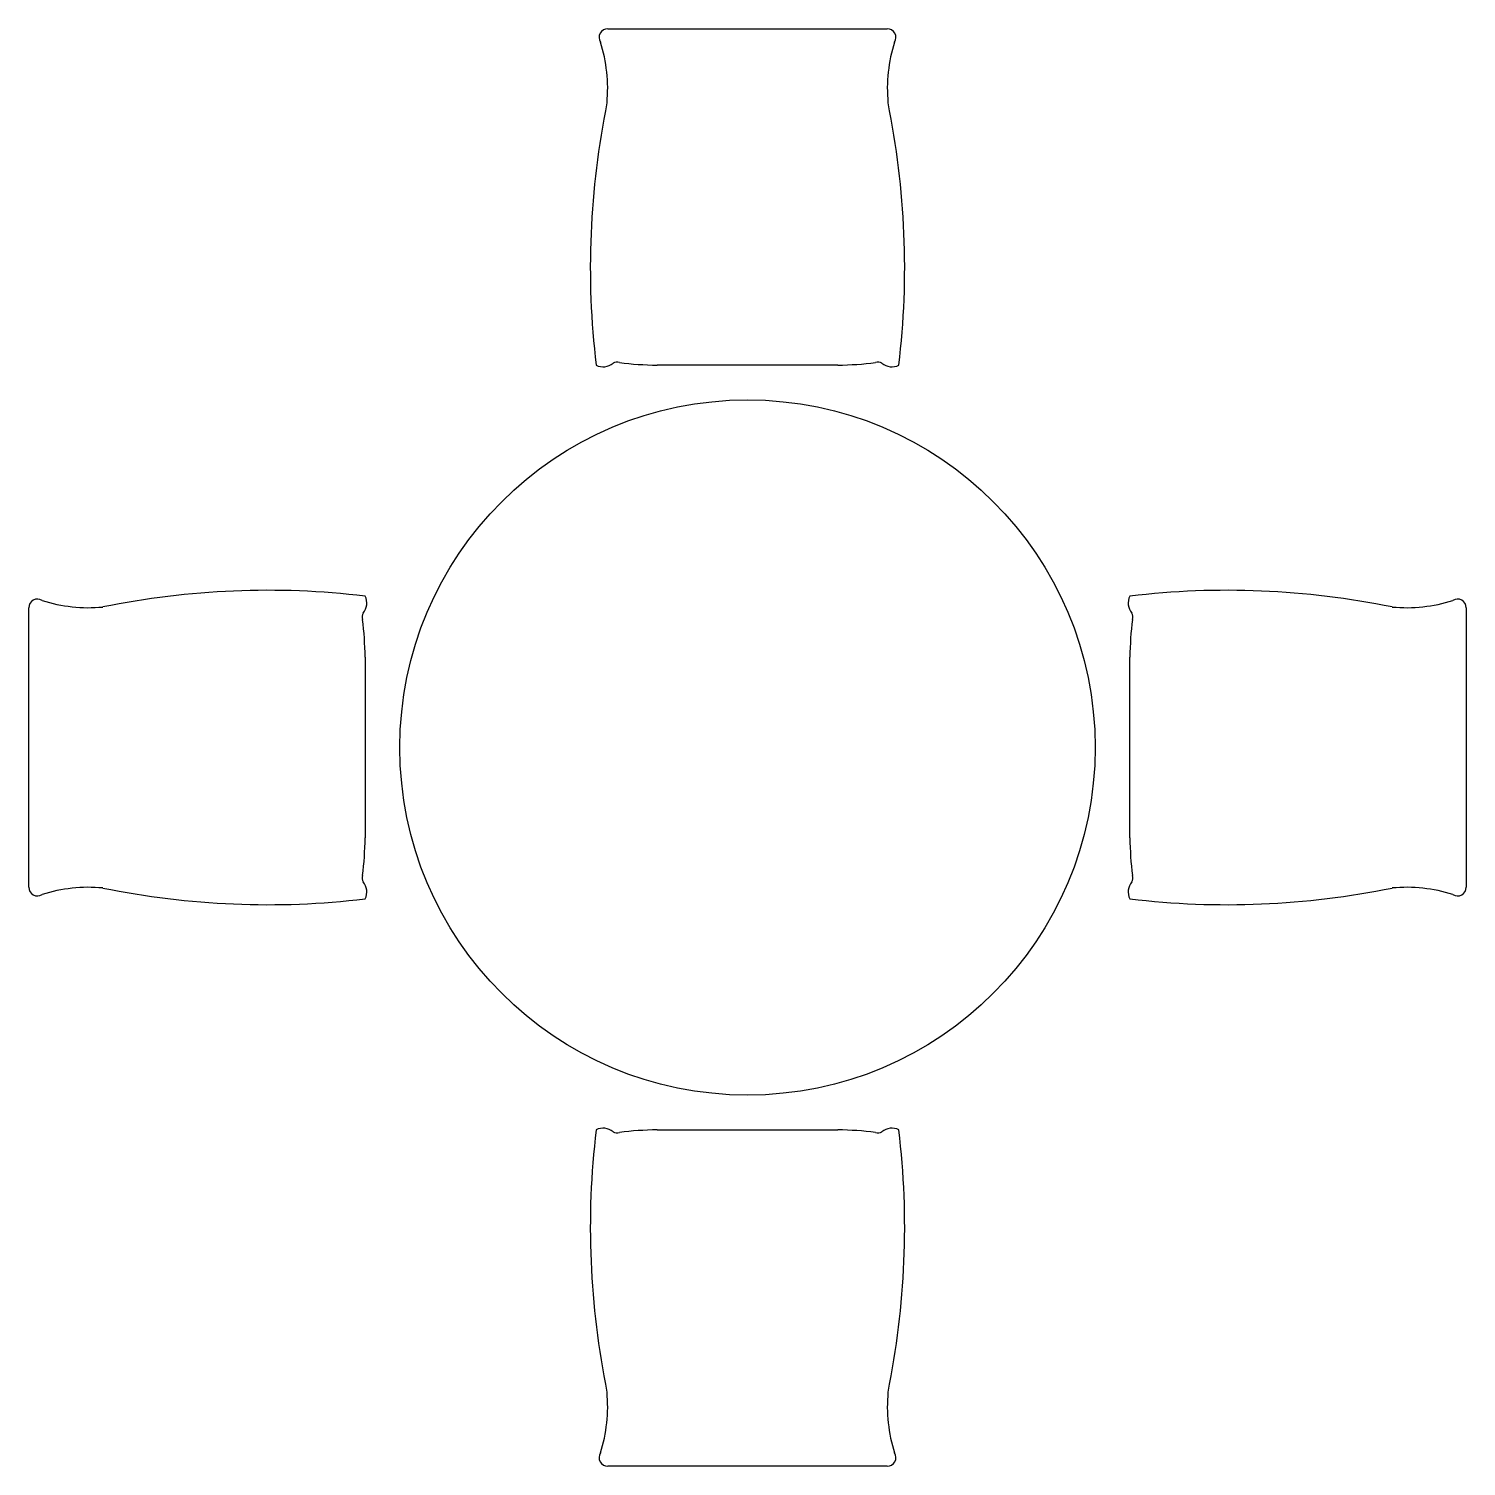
# Model space of a CAD drawing. Header units: millimetres. Extents: x -1034 to 1034, y -1034 to 1034.
import ezdxf

# ---------------------------------------------------------------- set-up
doc = ezdxf.new("R2010")
doc.units = ezdxf.units.MM
doc.layers.add('ceco.net 142', color=7, linetype='Continuous')

msp = doc.modelspace()

# ---------------------------------------------------------------- linework, layer by layer
at = {"layer": 'ceco.net 142'}
for p, q in [((-200.9, 1033.8), (200.9, 1033.8)), ((0, 550), (-130, 550)), ((130, 550), (0, 550)), ((-1033.8, -200.9), (-1033.8, 200.9)), ((1033.8, 200.9), (1033.8, -200.9)), ((-550, 130), (-550, 0)), ((550, 0), (550, 130)), ((-550, 0), (-550, -130)), ((550, -130), (550, 0)), ((-130, -550), (0, -550)), ((0, -550), (130, -550)), ((200.9, -1033.8), (-200.9, -1033.8))]:
    msp.add_line(p, q, dxfattribs=at)
msp.add_circle((0, 0), 500, dxfattribs=at)
for centre, radius, start, end in [((-200.9, 1021.2), 12.6, 89.8292, 211.4999), ((-417.7, 947.8), 216.6, 354.5513, 17.9661), ((200.9, 1021.2), 12.6, 328.5001, 90.1708), ((417.7, 947.8), 216.6, 162.0339, 185.4487), ((954.6, 690.5), 1180.7, 168.4357, 186.8363), ((-954.6, 690.5), 1180.7, 353.1637, 11.5643), ((-207.7, 569.8), 22.2, 243.1961, 310.4764), ((-187.9, 542.2), 12, 71.7536, 116.5375), ((-125.3, 1030.9), 480.9, 262.9704, 269.4301), ((125.3, 1030.9), 480.9, 270.5699, 277.0296), ((187.9, 542.2), 12, 63.4625, 108.2464), ((207.7, 569.8), 22.2, 229.5236, 296.8039), ((-1021.2, 200.9), 12.6, 58.5001, 180.1708), ((-947.8, 417.7), 216.6, 252.0339, 275.4487), ((-690.5, -954.6), 1180.7, 83.1637, 101.5643), ((-569.8, 207.7), 22.2, 319.5236, 26.8039), ((569.8, 207.7), 22.2, 153.1961, 220.4764), ((690.5, -954.6), 1180.7, 78.4357, 96.8363), ((947.8, 417.7), 216.6, 264.5513, 287.9661), ((1021.2, 200.9), 12.6, 359.8292, 121.4999), ((-542.2, 187.9), 12, 153.4625, 198.2464), ((542.2, 187.9), 12, 341.7536, 26.5375), ((-1030.9, 125.3), 480.9, 0.5699, 7.0296), ((1030.9, 125.3), 480.9, 172.9704, 179.4301), ((-1030.9, -125.3), 480.9, 352.9704, 359.4301), ((1030.9, -125.3), 480.9, 180.5699, 187.0296), ((-542.2, -187.9), 12, 161.7536, 206.5375), ((542.2, -187.9), 12, 333.4625, 18.2464), ((-1021.2, -200.9), 12.6, 179.8292, 301.4999), ((-947.8, -417.7), 216.6, 84.5513, 107.9661), ((-690.5, 954.6), 1180.7, 258.4357, 276.8363), ((-569.8, -207.7), 22.2, 333.1961, 40.4764), ((569.8, -207.7), 22.2, 139.5236, 206.8039), ((690.5, 954.6), 1180.7, 263.1637, 281.5643), ((947.8, -417.7), 216.6, 72.0339, 95.4487), ((1021.2, -200.9), 12.6, 238.5001, 0.1708), ((954.6, -690.5), 1180.7, 173.1637, 191.5643), ((-207.7, -569.8), 22.2, 49.5236, 116.8039), ((-187.9, -542.2), 12, 243.4625, 288.2464), ((-125.3, -1030.9), 480.9, 90.5699, 97.0296), ((125.3, -1030.9), 480.9, 82.9704, 89.4301), ((187.9, -542.2), 12, 251.7536, 296.5375), ((207.7, -569.8), 22.2, 63.1961, 130.4764), ((-954.6, -690.5), 1180.7, 348.4357, 6.8363), ((-417.7, -947.8), 216.6, 342.0339, 5.4487), ((417.7, -947.8), 216.6, 174.5513, 197.9661), ((-200.9, -1021.2), 12.6, 148.5001, 270.1708), ((200.9, -1021.2), 12.6, 269.8292, 31.4999)]:
    msp.add_arc(centre, radius, start, end, dxfattribs=at)

doc.saveas('drawing.dxf')
